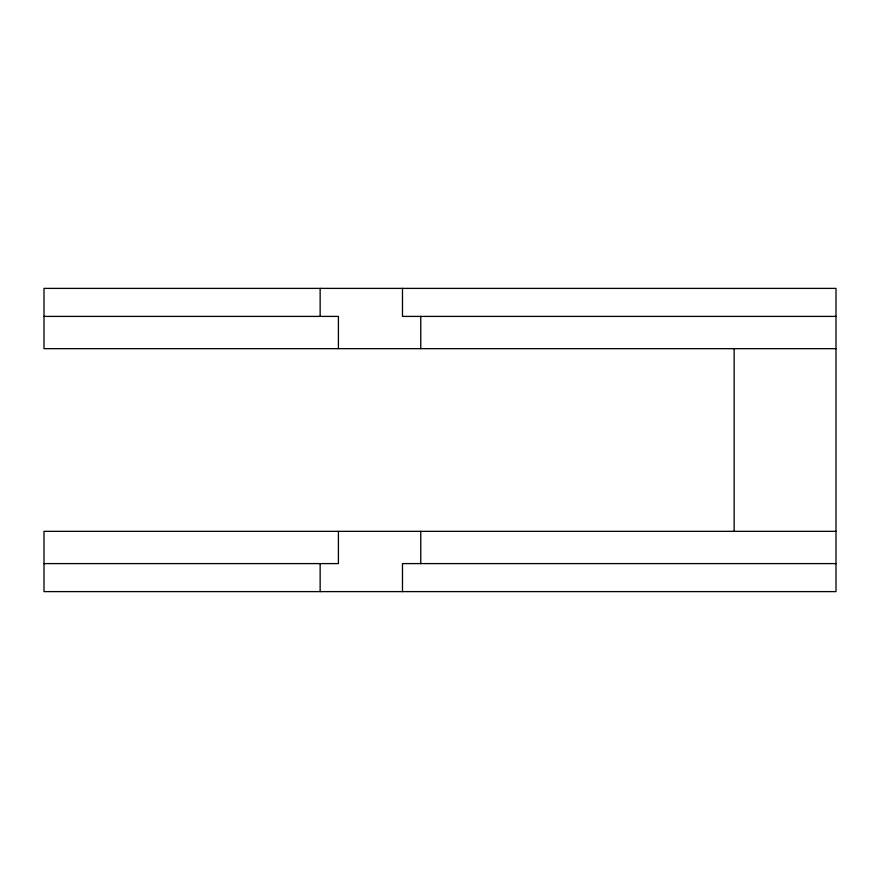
<?xml version="1.0" encoding="UTF-8"?>
<svg xmlns="http://www.w3.org/2000/svg" width="880" height="880" viewBox="0 0 880 880"><rect width="100%" height="100%" fill="white"/><g stroke="black" fill="none" stroke-linecap="round" stroke-linejoin="round"><path stroke-width="1.32" d="M44 316.404L338.415 316.404L338.415 348.656M836 316.404L402.479 316.404L402.479 288.387M836 348.656L44 348.656L44 288.387L836 288.387L836 591.613L44 591.613L44 531.344L836 531.344M44 563.596L338.415 563.596L338.415 531.344M836 563.596L402.479 563.596L402.479 591.613M734.14 348.656L734.14 531.344M420.761 316.404L420.761 348.656M420.761 531.344L420.761 563.596M320.144 288.387L320.144 316.404M320.144 563.596L320.144 591.613"/></g></svg>
